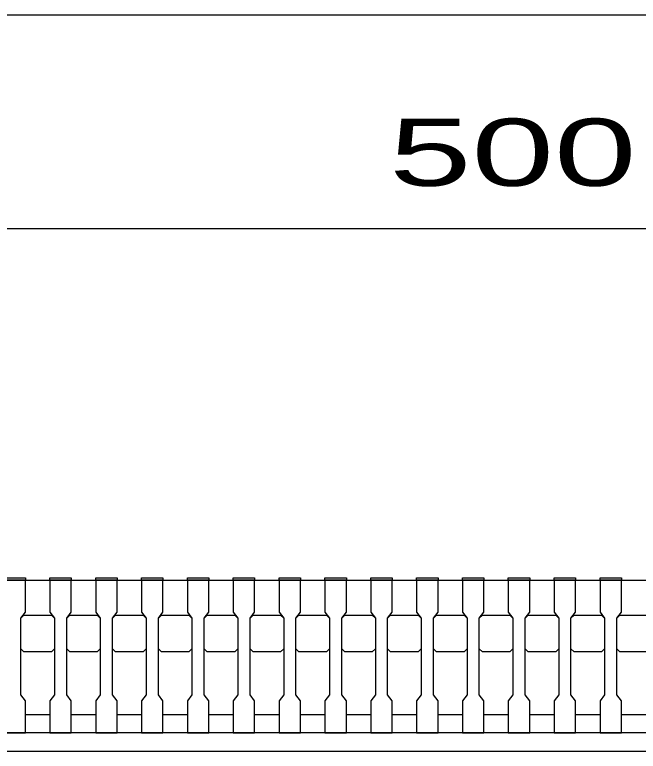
# Model space of a CAD drawing. Units: millimetres, scale not verified. Extents: x -1820 to 1731, y -1282 to 1054.
# Drawn here: x -841.5 to -637.5, y -750.3 to -509.3 of the extents above; entities that cross this region are included whole.
import ezdxf
from ezdxf.enums import TextEntityAlignment as Align

# ---------------------------------------------------------------- set-up
doc = ezdxf.new("R2010")
doc.units = ezdxf.units.MM
doc.header["$LTSCALE"] = 10
for name, color, linetype, lineweight in [('16', 3, 'Continuous', 25), ('19', 6, 'Continuous', 25), ('22', 2, 'Continuous', 25)]:
    doc.layers.add(name, color=color, linetype=linetype, lineweight=lineweight)
doc.styles.add('ベクトル', font='')
doc.styles.get('ベクトル').set_extended_font_data('ベクトル')

msp = doc.modelspace()

# ---------------------------------------------------------------- linework, layer by layer
at = {"layer": '16'}
for p, q in [((-845, -693.59), (-838, -693.59)), ((-838, -693.59), (-838, -694.29)), ((-830, -694.29), (-830, -693.59)), ((-830, -693.59), (-823, -693.59)), ((-823, -693.59), (-823, -694.29)), ((-815, -694.29), (-815, -693.59)), ((-815, -693.59), (-808, -693.59)), ((-808, -693.59), (-808, -694.29)), ((-800, -694.29), (-800, -693.59)), ((-800, -693.59), (-793, -693.59)), ((-793, -693.59), (-793, -694.29)), ((-785, -694.29), (-785, -693.59)), ((-785, -693.59), (-778, -693.59)), ((-778, -693.59), (-778, -694.29)), ((-770, -694.29), (-770, -693.59)), ((-770, -693.59), (-763, -693.59)), ((-763, -693.59), (-763, -694.29)), ((-755, -694.29), (-755, -693.59)), ((-755, -693.59), (-748, -693.59)), ((-748, -693.59), (-748, -694.29)), ((-740, -694.29), (-740, -693.59)), ((-740, -693.59), (-733, -693.59)), ((-733, -693.59), (-733, -694.29)), ((-725, -694.29), (-725, -693.59)), ((-725, -693.59), (-718, -693.59)), ((-718, -693.59), (-718, -694.29)), ((-710, -694.29), (-710, -693.59)), ((-710, -693.59), (-703, -693.59)), ((-703, -693.59), (-703, -694.29)), ((-695, -694.29), (-695, -693.59)), ((-695, -693.59), (-688, -693.59)), ((-688, -693.59), (-688, -694.29)), ((-680, -694.29), (-680, -693.59)), ((-680, -693.59), (-673, -693.59)), ((-673, -693.59), (-673, -694.29)), ((-665, -694.29), (-665, -693.59)), ((-665, -693.59), (-658, -693.59)), ((-658, -693.59), (-658, -694.29)), ((-650, -694.29), (-650, -693.59)), ((-650, -693.59), (-643, -693.59)), ((-643, -693.59), (-643, -694.29)), ((-920, -694.29), (-420, -694.29)), ((-838, -694.29), (-845, -694.29)), ((-838, -704.79), (-838, -694.29)), ((-830, -694.29), (-830, -704.79)), ((-823, -694.29), (-830, -694.29)), ((-823, -704.79), (-823, -694.29)), ((-815, -694.29), (-815, -704.79)), ((-808, -694.29), (-815, -694.29)), ((-808, -704.79), (-808, -694.29)), ((-800, -694.29), (-800, -704.79)), ((-793, -694.29), (-800, -694.29)), ((-793, -704.79), (-793, -694.29)), ((-785, -694.29), (-785, -704.79)), ((-778, -694.29), (-785, -694.29)), ((-778, -704.79), (-778, -694.29)), ((-770, -694.29), (-770, -704.79)), ((-763, -694.29), (-770, -694.29)), ((-763, -704.79), (-763, -694.29)), ((-755, -694.29), (-755, -704.79)), ((-748, -694.29), (-755, -694.29)), ((-748, -704.79), (-748, -694.29)), ((-740, -694.29), (-740, -704.79)), ((-733, -694.29), (-740, -694.29)), ((-733, -704.79), (-733, -694.29)), ((-725, -694.29), (-725, -704.79)), ((-718, -694.29), (-725, -694.29)), ((-718, -704.79), (-718, -694.29)), ((-710, -694.29), (-710, -704.79)), ((-703, -694.29), (-710, -694.29)), ((-703, -704.79), (-703, -694.29)), ((-695, -694.29), (-695, -704.79)), ((-688, -694.29), (-695, -694.29)), ((-688, -704.79), (-688, -694.29)), ((-680, -694.29), (-680, -704.79)), ((-673, -694.29), (-680, -694.29)), ((-673, -704.79), (-673, -694.29)), ((-665, -694.29), (-665, -704.79)), ((-658, -694.29), (-665, -694.29)), ((-658, -704.79), (-658, -694.29)), ((-650, -694.29), (-650, -704.79)), ((-643, -694.29), (-650, -694.29)), ((-643, -704.79), (-643, -694.29)), ((-839.5, -706.79), (-838, -704.79)), ((-839.5, -706.79), (-838.5, -705.79)), ((-838.5, -705.79), (-829.5, -705.79)), ((-830, -704.79), (-828.5, -706.79)), ((-829.5, -705.79), (-828.5, -706.79)), ((-824.5, -706.79), (-823, -704.79)), ((-824.5, -706.79), (-823.5, -705.79)), ((-823.5, -705.79), (-814.5, -705.79)), ((-815, -704.79), (-813.5, -706.79)), ((-814.5, -705.79), (-813.5, -706.79)), ((-809.5, -706.79), (-808, -704.79)), ((-809.5, -706.79), (-808.5, -705.79)), ((-808.5, -705.79), (-799.5, -705.79)), ((-800, -704.79), (-798.5, -706.79)), ((-799.5, -705.79), (-798.5, -706.79)), ((-794.5, -706.79), (-793, -704.79)), ((-794.5, -706.79), (-793.5, -705.79)), ((-793.5, -705.79), (-784.5, -705.79)), ((-785, -704.79), (-783.5, -706.79)), ((-784.5, -705.79), (-783.5, -706.79)), ((-779.5, -706.79), (-778, -704.79)), ((-779.5, -706.79), (-778.5, -705.79)), ((-778.5, -705.79), (-769.5, -705.79)), ((-770, -704.79), (-768.5, -706.79)), ((-769.5, -705.79), (-768.5, -706.79)), ((-764.5, -706.79), (-763, -704.79)), ((-764.5, -706.79), (-763.5, -705.79)), ((-763.5, -705.79), (-754.5, -705.79)), ((-755, -704.79), (-753.5, -706.79)), ((-754.5, -705.79), (-753.5, -706.79)), ((-749.5, -706.79), (-748, -704.79)), ((-749.5, -706.79), (-748.5, -705.79)), ((-748.5, -705.79), (-739.5, -705.79)), ((-740, -704.79), (-738.5, -706.79)), ((-739.5, -705.79), (-738.5, -706.79)), ((-734.5, -706.79), (-733, -704.79)), ((-734.5, -706.79), (-733.5, -705.79)), ((-733.5, -705.79), (-724.5, -705.79)), ((-725, -704.79), (-723.5, -706.79)), ((-724.5, -705.79), (-723.5, -706.79)), ((-719.5, -706.79), (-718, -704.79)), ((-719.5, -706.79), (-718.5, -705.79)), ((-718.5, -705.79), (-709.5, -705.79)), ((-710, -704.79), (-708.5, -706.79)), ((-709.5, -705.79), (-708.5, -706.79)), ((-704.5, -706.79), (-703, -704.79)), ((-704.5, -706.79), (-703.5, -705.79)), ((-703.5, -705.79), (-694.5, -705.79)), ((-695, -704.79), (-693.5, -706.79)), ((-694.5, -705.79), (-693.5, -706.79)), ((-689.5, -706.79), (-688, -704.79)), ((-689.5, -706.79), (-688.5, -705.79)), ((-688.5, -705.79), (-679.5, -705.79)), ((-680, -704.79), (-678.5, -706.79)), ((-679.5, -705.79), (-678.5, -706.79)), ((-674.5, -706.79), (-673, -704.79)), ((-674.5, -706.79), (-673.5, -705.79)), ((-673.5, -705.79), (-664.5, -705.79)), ((-665, -704.79), (-663.5, -706.79)), ((-664.5, -705.79), (-663.5, -706.79)), ((-659.5, -706.79), (-658, -704.79)), ((-659.5, -706.79), (-658.5, -705.79)), ((-658.5, -705.79), (-649.5, -705.79)), ((-650, -704.79), (-648.5, -706.79)), ((-649.5, -705.79), (-648.5, -706.79)), ((-644.5, -706.79), (-643, -704.79)), ((-644.5, -706.79), (-643.5, -705.79)), ((-643.5, -705.79), (-634.5, -705.79)), ((-839.5, -731.79), (-839.5, -706.79)), ((-828.5, -706.79), (-828.5, -731.79)), ((-824.5, -731.79), (-824.5, -706.79)), ((-813.5, -706.79), (-813.5, -731.79)), ((-809.5, -731.79), (-809.5, -706.79)), ((-798.5, -706.79), (-798.5, -731.79)), ((-794.5, -731.79), (-794.5, -706.79)), ((-783.5, -706.79), (-783.5, -731.79)), ((-779.5, -731.79), (-779.5, -706.79)), ((-768.5, -706.79), (-768.5, -731.79)), ((-764.5, -731.79), (-764.5, -706.79)), ((-753.5, -706.79), (-753.5, -731.79)), ((-749.5, -731.79), (-749.5, -706.79)), ((-738.5, -706.79), (-738.5, -731.79)), ((-734.5, -731.79), (-734.5, -706.79)), ((-723.5, -706.79), (-723.5, -731.79)), ((-719.5, -731.79), (-719.5, -706.79)), ((-708.5, -706.79), (-708.5, -731.79)), ((-704.5, -731.79), (-704.5, -706.79)), ((-693.5, -706.79), (-693.5, -731.79)), ((-689.5, -731.79), (-689.5, -706.79)), ((-678.5, -706.79), (-678.5, -731.79)), ((-674.5, -731.79), (-674.5, -706.79)), ((-663.5, -706.79), (-663.5, -731.79)), ((-659.5, -731.79), (-659.5, -706.79)), ((-648.5, -706.79), (-648.5, -731.79)), ((-644.5, -731.79), (-644.5, -706.79)), ((-838.5, -717.79), (-839.5, -716.79)), ((-829.5, -717.79), (-838.5, -717.79)), ((-828.5, -716.79), (-829.5, -717.79)), ((-823.5, -717.79), (-824.5, -716.79)), ((-814.5, -717.79), (-823.5, -717.79)), ((-813.5, -716.79), (-814.5, -717.79)), ((-808.5, -717.79), (-809.5, -716.79)), ((-799.5, -717.79), (-808.5, -717.79)), ((-798.5, -716.79), (-799.5, -717.79)), ((-793.5, -717.79), (-794.5, -716.79)), ((-784.5, -717.79), (-793.5, -717.79)), ((-783.5, -716.79), (-784.5, -717.79)), ((-778.5, -717.79), (-779.5, -716.79)), ((-769.5, -717.79), (-778.5, -717.79)), ((-768.5, -716.79), (-769.5, -717.79)), ((-763.5, -717.79), (-764.5, -716.79)), ((-754.5, -717.79), (-763.5, -717.79)), ((-753.5, -716.79), (-754.5, -717.79)), ((-748.5, -717.79), (-749.5, -716.79)), ((-739.5, -717.79), (-748.5, -717.79)), ((-738.5, -716.79), (-739.5, -717.79)), ((-733.5, -717.79), (-734.5, -716.79)), ((-724.5, -717.79), (-733.5, -717.79)), ((-723.5, -716.79), (-724.5, -717.79)), ((-718.5, -717.79), (-719.5, -716.79)), ((-709.5, -717.79), (-718.5, -717.79)), ((-708.5, -716.79), (-709.5, -717.79)), ((-703.5, -717.79), (-704.5, -716.79)), ((-694.5, -717.79), (-703.5, -717.79)), ((-693.5, -716.79), (-694.5, -717.79)), ((-688.5, -717.79), (-689.5, -716.79)), ((-679.5, -717.79), (-688.5, -717.79)), ((-678.5, -716.79), (-679.5, -717.79)), ((-673.5, -717.79), (-674.5, -716.79)), ((-664.5, -717.79), (-673.5, -717.79)), ((-663.5, -716.79), (-664.5, -717.79)), ((-658.5, -717.79), (-659.5, -716.79)), ((-649.5, -717.79), (-658.5, -717.79)), ((-648.5, -716.79), (-649.5, -717.79)), ((-643.5, -717.79), (-644.5, -716.79)), ((-634.5, -717.79), (-643.5, -717.79)), ((-838, -733.79), (-839.5, -731.79)), ((-828.5, -731.79), (-830, -733.79)), ((-823, -733.79), (-824.5, -731.79)), ((-813.5, -731.79), (-815, -733.79)), ((-808, -733.79), (-809.5, -731.79)), ((-798.5, -731.79), (-800, -733.79)), ((-793, -733.79), (-794.5, -731.79)), ((-783.5, -731.79), (-785, -733.79)), ((-778, -733.79), (-779.5, -731.79)), ((-768.5, -731.79), (-770, -733.79)), ((-763, -733.79), (-764.5, -731.79)), ((-753.5, -731.79), (-755, -733.79)), ((-748, -733.79), (-749.5, -731.79)), ((-738.5, -731.79), (-740, -733.79)), ((-733, -733.79), (-734.5, -731.79)), ((-723.5, -731.79), (-725, -733.79)), ((-718, -733.79), (-719.5, -731.79)), ((-708.5, -731.79), (-710, -733.79)), ((-703, -733.79), (-704.5, -731.79)), ((-693.5, -731.79), (-695, -733.79)), ((-688, -733.79), (-689.5, -731.79)), ((-678.5, -731.79), (-680, -733.79)), ((-673, -733.79), (-674.5, -731.79)), ((-663.5, -731.79), (-665, -733.79)), ((-658, -733.79), (-659.5, -731.79)), ((-648.5, -731.79), (-650, -733.79)), ((-643, -733.79), (-644.5, -731.79)), ((-838, -744.29), (-838, -733.79)), ((-830, -733.79), (-830, -744.29)), ((-823, -744.29), (-823, -733.79)), ((-815, -733.79), (-815, -744.29)), ((-808, -744.29), (-808, -733.79)), ((-800, -733.79), (-800, -744.29)), ((-793, -744.29), (-793, -733.79)), ((-785, -733.79), (-785, -744.29)), ((-778, -744.29), (-778, -733.79)), ((-770, -733.79), (-770, -744.29)), ((-763, -744.29), (-763, -733.79)), ((-755, -733.79), (-755, -744.29)), ((-748, -744.29), (-748, -733.79)), ((-740, -733.79), (-740, -744.29)), ((-733, -744.29), (-733, -733.79)), ((-725, -733.79), (-725, -744.29)), ((-718, -744.29), (-718, -733.79)), ((-710, -733.79), (-710, -744.29)), ((-703, -744.29), (-703, -733.79)), ((-695, -733.79), (-695, -744.29)), ((-688, -744.29), (-688, -733.79)), ((-680, -733.79), (-680, -744.29)), ((-673, -744.29), (-673, -733.79)), ((-665, -733.79), (-665, -744.29)), ((-658, -744.29), (-658, -733.79)), ((-650, -733.79), (-650, -744.29)), ((-643, -744.29), (-643, -733.79)), ((-838, -738.29), (-830, -738.29)), ((-823, -738.29), (-815, -738.29)), ((-808, -738.29), (-800, -738.29)), ((-793, -738.29), (-785, -738.29)), ((-778, -738.29), (-770, -738.29)), ((-763, -738.29), (-755, -738.29)), ((-748, -738.29), (-740, -738.29)), ((-733, -738.29), (-725, -738.29)), ((-718, -738.29), (-710, -738.29)), ((-703, -738.29), (-695, -738.29)), ((-688, -738.29), (-680, -738.29)), ((-673, -738.29), (-665, -738.29)), ((-658, -738.29), (-650, -738.29)), ((-643, -738.29), (-635, -738.29)), ((-845, -744.29), (-838, -744.29)), ((-830, -744.29), (-823, -744.29)), ((-815, -744.29), (-808, -744.29)), ((-800, -744.29), (-793, -744.29)), ((-785, -744.29), (-778, -744.29)), ((-770, -744.29), (-763, -744.29)), ((-755, -744.29), (-748, -744.29)), ((-740, -744.29), (-733, -744.29)), ((-725, -744.29), (-718, -744.29)), ((-710, -744.29), (-703, -744.29)), ((-695, -744.29), (-688, -744.29)), ((-680, -744.29), (-673, -744.29)), ((-665, -744.29), (-658, -744.29)), ((-650, -744.29), (-643, -744.29))]:
    msp.add_line(p, q, dxfattribs=at)
at = {"layer": '19'}
for p, q in [((-417, -744.29), (-1425, -744.29)), ((-1430, -750.29), (-412, -750.29))]:
    msp.add_line(p, q, dxfattribs=at)
at = {"layer": '22', "color": 4}
for p, q in [((-1431, -509.29), (-411, -509.29)), ((-920, -579.29), (-420, -579.29))]:
    msp.add_line(p, q, dxfattribs=at)

# ---------------------------------------------------------------- texts
at = {"layer": '22', "style": 'ベクトル', "width": 1.65}
msp.add_text(' 500 ', height=21.99, dxfattribs=at).set_placement((-732.5, -554.29), align=Align.MIDDLE_LEFT)

doc.saveas('drawing.dxf')
